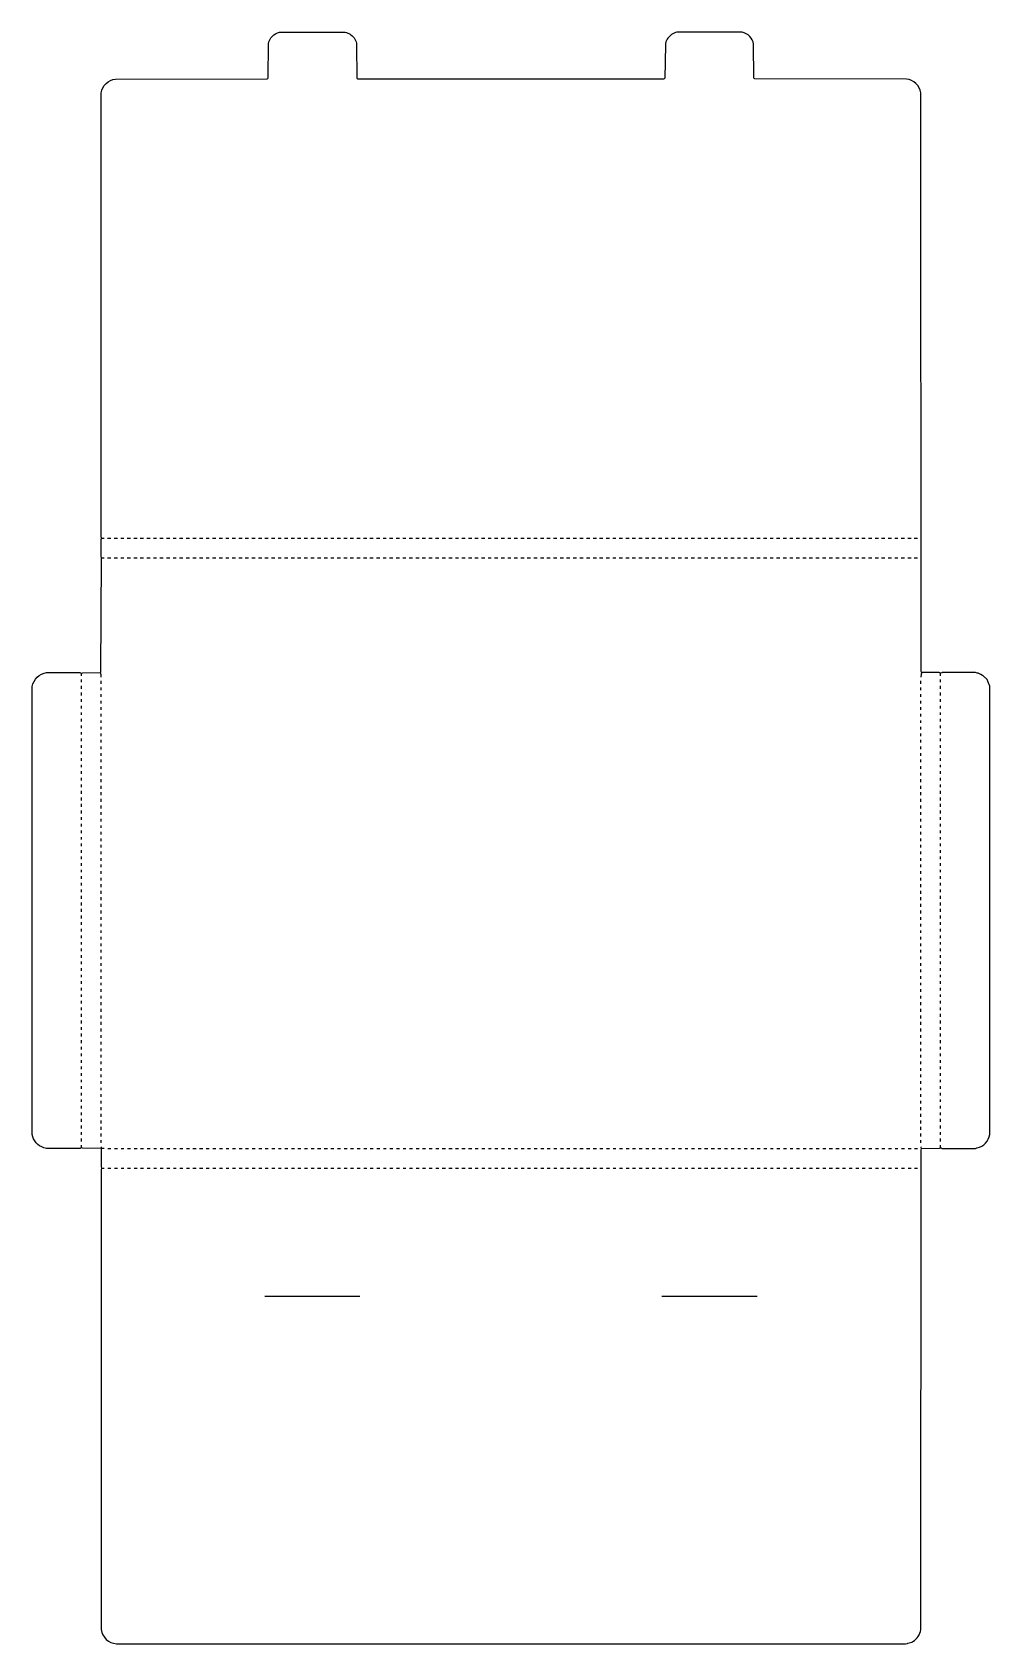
# Model space of a CAD drawing. Extents: x 346 to 3795, y 586 to 6389.
import ezdxf

# ---------------------------------------------------------------- set-up
doc = ezdxf.new("R2010")
doc.units = 0
doc.layers.get('0').update_dxf_attribs({"linetype": 'CONTINUOUS'})

msp = doc.modelspace()

# ---------------------------------------------------------------- linework, layer by layer
at = {"color": 7, "linetype": 'CONTINUOUS'}
for points in [[(594, 4067, 0.104135), (592, 4083), (592.8, 4085.1), (595.2, 4493.9), (596, 4496, 0.120666), (594, 4500), (594, 4563, 0.120666), (596, 4567, 0.120666), (594, 4571), (594, 6171, -0.322868), (646, 6220.5), (1192, 6221.5, 0.40863), (1195.5, 6225), (1196.6, 6347.1, -0.303638), (1237, 6389), (1473, 6389), (1477.9, 6387.6), (1490.8, 6381.8), (1494, 6380, -0.209778), (1514.5, 6344), (1515, 6224), (1518, 6221), (2621, 6221, -0.120666), (2625, 6223)], [(3550, 4082), (3547.5, 4087), (3546.5, 6171, 0.333775), (3495, 6220.5), (2949, 6221.5, -0.40863), (2945.5, 6225), (2944.5, 6346, 0.313244), (2903, 6389), (2668, 6389), (2663.1, 6387.6, 0.127255), (2653, 6383), (2648.9, 6381.2), (2635, 6368), (2633, 6364, 0.136377), (2626.5, 6343), (2625, 6223), (2626, 6222)], [(605, 2370), (594, 2370), (527, 2370.5), (523, 2372, 0.120666), (519, 2370), (398, 2370), (388.1, 2372.4, -0.291563), (346, 2420), (346, 4033, -0.315372), (398, 4083), (518, 4083), (519.9, 4081.8), (521, 4081), (525, 4081), (528, 4082.5), (592, 4083)], [(3549, 2370), (3614, 2370.5), (3618, 2372, -0.120666), (3622, 2370), (3743, 2370), (3748.9, 2371.4), (3750.1, 2371.7, 0.301576), (3795, 2420), (3795, 4034), (3793.6, 4037.9), (3793.3, 4039.1), (3787.8, 4052.8), (3786.2, 4055.2), (3785, 4058), (3771, 4072), (3768.9, 4072.8), (3763.1, 4076.2), (3752.9, 4080.6), (3750.1, 4081.4), (3743, 4083), (3623, 4083), (3621.9, 4082.2, -0.345617), (3613, 4083), (3551, 4083), (3550, 4082), (3549.2, 4080.9), (3547.5, 4078), (3547, 4067)], [(594, 2376), (594, 2370), (594.5, 2303), (596, 2299, -0.165541), (594, 2294), (594, 637, 0.349626), (649, 586), (3491, 586), (3498.9, 587.4), (3500.1, 587.6), (3513.9, 592.2), (3518, 594, 0.22039), (3546.5, 637), (3547.5, 2365), (3549, 2370), (3548.2, 2372.1, -0.113888), (3547, 2376)]]:
    msp.add_lwpolyline(points, format="xyb", dxfattribs=at)
for points in [[(596, 4567), (605, 4567)], [(617, 4567), (629, 4567)], [(641, 4567), (653, 4567)], [(665, 4567), (676, 4567)], [(688, 4567), (700, 4567)], [(712, 4567), (724, 4567)], [(735, 4567), (747, 4567)], [(759, 4567), (771, 4567)], [(783, 4567), (794, 4567)], [(806, 4567), (818, 4567)], [(830, 4567), (842, 4567)], [(854, 4567), (865, 4567)], [(877, 4567), (889, 4567)], [(901, 4567), (913, 4567)], [(924, 4567), (936, 4567)], [(948, 4567), (960, 4567)], [(972, 4567), (983, 4567)], [(995, 4567), (1007, 4567)], [(1019, 4567), (1031, 4567)], [(1043, 4567), (1054, 4567)], [(1066, 4567), (1078, 4567)], [(1090, 4567), (1102, 4567)], [(1113, 4567), (1125, 4567)], [(1137, 4567), (1149, 4567)], [(1161, 4567), (1173, 4567)], [(1184, 4567), (1196, 4567)], [(1208, 4567), (1220, 4567)], [(1232, 4567), (1243, 4567)], [(1255, 4567), (1267, 4567)], [(1279, 4567), (1291, 4567)], [(1302, 4567), (1314, 4567)], [(1326, 4567), (1338, 4567)], [(1350, 4567), (1362, 4567)], [(1373, 4567), (1385, 4567)], [(1397, 4567), (1409, 4567)], [(1421, 4567), (1432, 4567)], [(1444, 4567), (1456, 4567)], [(1468, 4567), (1480, 4567)], [(1491, 4567), (1503, 4567)], [(1515, 4567), (1527, 4567)], [(1539, 4567), (1551, 4567)], [(1562, 4567), (1574, 4567)], [(1586, 4567), (1598, 4567)], [(1610, 4567), (1621, 4567)], [(1633, 4567), (1645, 4567)], [(1657, 4567), (1669, 4567)], [(1681, 4567), (1692, 4567)], [(1704, 4567), (1716, 4567)], [(1728, 4567), (1740, 4567)], [(1751, 4567), (1763, 4567)], [(1775, 4567), (1787, 4567)], [(1799, 4567), (1810, 4567)], [(1822, 4567), (1834, 4567)], [(1846, 4567), (1858, 4567)], [(1870, 4567), (1881, 4567)], [(1893, 4567), (1905, 4567)], [(1917, 4567), (1929, 4567)], [(1940, 4567), (1952, 4567)], [(1964, 4567), (1976, 4567)], [(1988, 4567), (1999, 4567)], [(2011, 4567), (2023, 4567)], [(2035, 4567), (2047, 4567)], [(2059, 4567), (2070, 4567)], [(2082, 4567), (2094, 4567)], [(2106, 4567), (2118, 4567)], [(2129, 4567), (2141, 4567)], [(2153, 4567), (2165, 4567)], [(2177, 4567), (2189, 4567)], [(2200, 4567), (2212, 4567)], [(2224, 4567), (2236, 4567)], [(2248, 4567), (2259, 4567)], [(2271, 4567), (2283, 4567)], [(2295, 4567), (2307, 4567)], [(2318, 4567), (2330, 4567)], [(2342, 4567), (2354, 4567)], [(2366, 4567), (2378, 4567)], [(2389, 4567), (2401, 4567)], [(2413, 4567), (2425, 4567)], [(2437, 4567), (2448, 4567)], [(2460, 4567), (2472, 4567)], [(2484, 4567), (2496, 4567)], [(2507, 4567), (2519, 4567)], [(2531, 4567), (2543, 4567)], [(2555, 4567), (2567, 4567)], [(2578, 4567), (2590, 4567)], [(2602, 4567), (2614, 4567)], [(2626, 4567), (2637, 4567)], [(2649, 4567), (2661, 4567)], [(2673, 4567), (2685, 4567)], [(2697, 4567), (2708, 4567)], [(2720, 4567), (2732, 4567)], [(2744, 4567), (2756, 4567)], [(2767, 4567), (2779, 4567)], [(2791, 4567), (2803, 4567)], [(2815, 4567), (2826, 4567)], [(2838, 4567), (2850, 4567)], [(2862, 4567), (2874, 4567)], [(2886, 4567), (2897, 4567)], [(2909, 4567), (2921, 4567)], [(2933, 4567), (2945, 4567)], [(2956, 4567), (2968, 4567)], [(2980, 4567), (2992, 4567)], [(3004, 4567), (3015, 4567)], [(3027, 4567), (3039, 4567)], [(3051, 4567), (3063, 4567)], [(3075, 4567), (3086, 4567)], [(3098, 4567), (3110, 4567)], [(3122, 4567), (3134, 4567)], [(3145, 4567), (3157, 4567)], [(3169, 4567), (3181, 4567)], [(3193, 4567), (3205, 4567)], [(3216, 4567), (3228, 4567)], [(3240, 4567), (3252, 4567)], [(3264, 4567), (3275, 4567)], [(3287, 4567), (3299, 4567)], [(3311, 4567), (3323, 4567)], [(3334, 4567), (3346, 4567)], [(3358, 4567), (3370, 4567)], [(3382, 4567), (3394, 4567)], [(3405, 4567), (3417, 4567)], [(3429, 4567), (3441, 4567)], [(3453, 4567), (3464, 4567)], [(3476, 4567), (3488, 4567)], [(3500, 4567), (3512, 4567)], [(3523, 4567), (3535, 4567)], [(596, 4496), (605, 4496)], [(617, 4496), (629, 4496)], [(641, 4496), (653, 4496)], [(665, 4496), (676, 4496)], [(688, 4496), (700, 4496)], [(712, 4496), (724, 4496)], [(735, 4496), (747, 4496)], [(759, 4496), (771, 4496)], [(783, 4496), (794, 4496)], [(806, 4496), (818, 4496)], [(830, 4496), (842, 4496)], [(854, 4496), (865, 4496)], [(877, 4496), (889, 4496)], [(901, 4496), (913, 4496)], [(924, 4496), (936, 4496)], [(948, 4496), (960, 4496)], [(972, 4496), (983, 4496)], [(995, 4496), (1007, 4496)], [(1019, 4496), (1031, 4496)], [(1043, 4496), (1054, 4496)], [(1066, 4496), (1078, 4496)], [(1090, 4496), (1102, 4496)], [(1113, 4496), (1125, 4496)], [(1137, 4496), (1149, 4496)], [(1161, 4496), (1173, 4496)], [(1184, 4496), (1196, 4496)], [(1208, 4496), (1220, 4496)], [(1232, 4496), (1243, 4496)], [(1255, 4496), (1267, 4496)], [(1279, 4496), (1291, 4496)], [(1302, 4496), (1314, 4496)], [(1326, 4496), (1338, 4496)], [(1350, 4496), (1362, 4496)], [(1373, 4496), (1385, 4496)], [(1397, 4496), (1409, 4496)], [(1421, 4496), (1432, 4496)], [(1444, 4496), (1456, 4496)], [(1468, 4496), (1480, 4496)], [(1491, 4496), (1503, 4496)], [(1515, 4496), (1527, 4496)], [(1539, 4496), (1551, 4496)], [(1562, 4496), (1574, 4496)], [(1586, 4496), (1598, 4496)], [(1610, 4496), (1621, 4496)], [(1633, 4496), (1645, 4496)], [(1657, 4496), (1669, 4496)], [(1681, 4496), (1692, 4496)], [(1704, 4496), (1716, 4496)], [(1728, 4496), (1740, 4496)], [(1751, 4496), (1763, 4496)], [(1775, 4496), (1787, 4496)], [(1799, 4496), (1810, 4496)], [(1822, 4496), (1834, 4496)], [(1846, 4496), (1858, 4496)], [(1870, 4496), (1881, 4496)], [(1893, 4496), (1905, 4496)], [(1917, 4496), (1929, 4496)], [(1940, 4496), (1952, 4496)], [(1964, 4496), (1976, 4496)], [(1988, 4496), (1999, 4496)], [(2011, 4496), (2023, 4496)], [(2035, 4496), (2047, 4496)], [(2059, 4496), (2070, 4496)], [(2082, 4496), (2094, 4496)], [(2106, 4496), (2118, 4496)], [(2129, 4496), (2141, 4496)], [(2153, 4496), (2165, 4496)], [(2177, 4496), (2189, 4496)], [(2200, 4496), (2212, 4496)], [(2224, 4496), (2236, 4496)], [(2248, 4496), (2259, 4496)], [(2271, 4496), (2283, 4496)], [(2295, 4496), (2307, 4496)], [(2318, 4496), (2330, 4496)], [(2342, 4496), (2354, 4496)], [(2366, 4496), (2378, 4496)], [(2389, 4496), (2401, 4496)], [(2413, 4496), (2425, 4496)], [(2437, 4496), (2448, 4496)], [(2460, 4496), (2472, 4496)], [(2484, 4496), (2496, 4496)], [(2507, 4496), (2519, 4496)], [(2531, 4496), (2543, 4496)], [(2555, 4496), (2567, 4496)], [(2578, 4496), (2590, 4496)], [(2602, 4496), (2614, 4496)], [(2626, 4496), (2637, 4496)], [(2649, 4496), (2661, 4496)], [(2673, 4496), (2685, 4496)], [(2697, 4496), (2708, 4496)], [(2720, 4496), (2732, 4496)], [(2744, 4496), (2756, 4496)], [(2767, 4496), (2779, 4496)], [(2791, 4496), (2803, 4496)], [(2815, 4496), (2826, 4496)], [(2838, 4496), (2850, 4496)], [(2862, 4496), (2874, 4496)], [(2886, 4496), (2897, 4496)], [(2909, 4496), (2921, 4496)], [(2933, 4496), (2945, 4496)], [(2956, 4496), (2968, 4496)], [(2980, 4496), (2992, 4496)], [(3004, 4496), (3015, 4496)], [(3027, 4496), (3039, 4496)], [(3051, 4496), (3063, 4496)], [(3075, 4496), (3086, 4496)], [(3098, 4496), (3110, 4496)], [(3122, 4496), (3134, 4496)], [(3145, 4496), (3157, 4496)], [(3169, 4496), (3181, 4496)], [(3193, 4496), (3205, 4496)], [(3216, 4496), (3228, 4496)], [(3240, 4496), (3252, 4496)], [(3264, 4496), (3275, 4496)], [(3287, 4496), (3299, 4496)], [(3311, 4496), (3323, 4496)], [(3334, 4496), (3346, 4496)], [(3358, 4496), (3370, 4496)], [(3382, 4496), (3394, 4496)], [(3405, 4496), (3417, 4496)], [(3429, 4496), (3441, 4496)], [(3453, 4496), (3464, 4496)], [(3476, 4496), (3488, 4496)], [(3500, 4496), (3512, 4496)], [(3523, 4496), (3535, 4496)], [(523, 4072), (523, 4081)], [(3618, 4072), (3618, 4081)], [(523, 4049), (523, 4058)], [(523, 4025), (523, 4035)], [(523, 4001), (523, 4011)], [(594, 4043), (594, 4053)], [(594, 4020), (594, 4030)], [(594, 3996), (594, 4006)], [(3547, 4043), (3547, 4053)], [(3547, 4020), (3547, 4030)], [(3547, 3996), (3547, 4006)], [(3618, 4049), (3618, 4058)], [(3618, 4025), (3618, 4035)], [(3618, 4001), (3618, 4011)], [(523, 3978), (523, 3988)], [(523, 3954), (523, 3964)], [(594, 3972), (594, 3982)], [(594, 3949), (594, 3959)], [(3547, 3972), (3547, 3982)], [(3547, 3949), (3547, 3959)], [(3618, 3978), (3618, 3988)], [(3618, 3954), (3618, 3964)], [(523, 3931), (523, 3940)], [(523, 3907), (523, 3917)], [(523, 3883), (523, 3893)], [(594, 3925), (594, 3935)], [(594, 3902), (594, 3911)], [(3547, 3925), (3547, 3935)], [(3547, 3902), (3547, 3911)], [(3618, 3931), (3618, 3940)], [(3618, 3907), (3618, 3917)], [(3618, 3883), (3618, 3893)], [(523, 3860), (523, 3869)], [(523, 3836), (523, 3846)], [(594, 3878), (594, 3888)], [(594, 3854), (594, 3864)], [(594, 3831), (594, 3841)], [(3547, 3878), (3547, 3888)], [(3547, 3854), (3547, 3864)], [(3547, 3831), (3547, 3841)], [(3618, 3860), (3618, 3869)], [(3618, 3836), (3618, 3846)], [(523, 3812), (523, 3822)], [(523, 3789), (523, 3799)], [(523, 3765), (523, 3775)], [(594, 3807), (594, 3817)], [(594, 3783), (594, 3793)], [(3547, 3807), (3547, 3817)], [(3547, 3783), (3547, 3793)], [(3618, 3812), (3618, 3822)], [(3618, 3789), (3618, 3799)], [(3618, 3765), (3618, 3775)], [(523, 3742), (523, 3751)], [(523, 3718), (523, 3728)], [(594, 3760), (594, 3770)], [(594, 3736), (594, 3746)], [(594, 3713), (594, 3722)], [(3547, 3760), (3547, 3770)], [(3547, 3736), (3547, 3746)], [(3547, 3713), (3547, 3722)], [(3618, 3742), (3618, 3751)], [(3618, 3718), (3618, 3728)], [(523, 3694), (523, 3704)], [(523, 3671), (523, 3680)], [(523, 3647), (523, 3657)], [(594, 3689), (594, 3699)], [(594, 3665), (594, 3675)], [(3547, 3689), (3547, 3699)], [(3547, 3665), (3547, 3675)], [(3618, 3694), (3618, 3704)], [(3618, 3671), (3618, 3680)], [(3618, 3647), (3618, 3657)], [(523, 3623), (523, 3633)], [(523, 3600), (523, 3610)], [(594, 3642), (594, 3652)], [(594, 3618), (594, 3628)], [(594, 3594), (594, 3604)], [(3547, 3642), (3547, 3652)], [(3547, 3618), (3547, 3628)], [(3547, 3594), (3547, 3604)], [(3618, 3623), (3618, 3633)], [(3618, 3600), (3618, 3610)], [(523, 3576), (523, 3586)], [(523, 3553), (523, 3562)], [(594, 3571), (594, 3581)], [(594, 3547), (594, 3557)], [(3547, 3571), (3547, 3581)], [(3547, 3547), (3547, 3557)], [(3618, 3576), (3618, 3586)], [(3618, 3553), (3618, 3562)], [(523, 3529), (523, 3539)], [(523, 3505), (523, 3515)], [(523, 3482), (523, 3491)], [(594, 3524), (594, 3533)], [(594, 3500), (594, 3510)], [(594, 3476), (594, 3486)], [(3547, 3524), (3547, 3533)], [(3547, 3500), (3547, 3510)], [(3547, 3476), (3547, 3486)], [(3618, 3529), (3618, 3539)], [(3618, 3505), (3618, 3515)], [(3618, 3482), (3618, 3491)], [(523, 3458), (523, 3468)], [(523, 3434), (523, 3444)], [(594, 3453), (594, 3463)], [(594, 3429), (594, 3439)], [(3547, 3453), (3547, 3463)], [(3547, 3429), (3547, 3439)], [(3618, 3458), (3618, 3468)], [(3618, 3434), (3618, 3444)], [(523, 3411), (523, 3421)], [(523, 3387), (523, 3397)], [(523, 3364), (523, 3373)], [(594, 3405), (594, 3415)], [(594, 3382), (594, 3392)], [(594, 3358), (594, 3368)], [(3547, 3405), (3547, 3415)], [(3547, 3382), (3547, 3392)], [(3547, 3358), (3547, 3368)], [(3618, 3411), (3618, 3421)], [(3618, 3387), (3618, 3397)], [(3618, 3364), (3618, 3373)], [(523, 3340), (523, 3350)], [(523, 3316), (523, 3326)], [(594, 3335), (594, 3344)], [(594, 3311), (594, 3321)], [(3547, 3335), (3547, 3344)], [(3547, 3311), (3547, 3321)], [(3618, 3340), (3618, 3350)], [(3618, 3316), (3618, 3326)], [(523, 3293), (523, 3302)], [(523, 3269), (523, 3279)], [(523, 3245), (523, 3255)], [(594, 3287), (594, 3297)], [(594, 3264), (594, 3274)], [(594, 3240), (594, 3250)], [(3547, 3287), (3547, 3297)], [(3547, 3264), (3547, 3274)], [(3547, 3240), (3547, 3250)], [(3618, 3293), (3618, 3302)], [(3618, 3269), (3618, 3279)], [(3618, 3245), (3618, 3255)], [(523, 3222), (523, 3232)], [(523, 3198), (523, 3208)], [(594, 3216), (594, 3226)], [(594, 3193), (594, 3203)], [(3547, 3216), (3547, 3226)], [(3547, 3193), (3547, 3203)], [(3618, 3222), (3618, 3232)], [(3618, 3198), (3618, 3208)], [(523, 3175), (523, 3184)], [(523, 3151), (523, 3161)], [(523, 3127), (523, 3137)], [(594, 3169), (594, 3179)], [(594, 3146), (594, 3155)], [(3547, 3169), (3547, 3179)], [(3547, 3146), (3547, 3155)], [(3618, 3175), (3618, 3184)], [(3618, 3151), (3618, 3161)], [(3618, 3127), (3618, 3137)], [(523, 3104), (523, 3113)], [(523, 3080), (523, 3090)], [(594, 3122), (594, 3132)], [(594, 3098), (594, 3108)], [(594, 3075), (594, 3085)], [(3547, 3122), (3547, 3132)], [(3547, 3098), (3547, 3108)], [(3547, 3075), (3547, 3085)], [(3618, 3104), (3618, 3113)], [(3618, 3080), (3618, 3090)], [(523, 3056), (523, 3066)], [(523, 3033), (523, 3043)], [(523, 3009), (523, 3019)], [(594, 3051), (594, 3061)], [(594, 3027), (594, 3037)], [(3547, 3051), (3547, 3061)], [(3547, 3027), (3547, 3037)], [(3618, 3056), (3618, 3066)], [(3618, 3033), (3618, 3043)], [(3618, 3009), (3618, 3019)], [(523, 2986), (523, 2995)], [(523, 2962), (523, 2972)], [(594, 3004), (594, 3014)], [(594, 2980), (594, 2990)], [(594, 2957), (594, 2966)], [(3547, 3004), (3547, 3014)], [(3547, 2980), (3547, 2990)], [(3547, 2957), (3547, 2966)], [(3618, 2986), (3618, 2995)], [(3618, 2962), (3618, 2972)], [(523, 2938), (523, 2948)], [(523, 2915), (523, 2924)], [(594, 2933), (594, 2943)], [(594, 2909), (594, 2919)], [(3547, 2933), (3547, 2943)], [(3547, 2909), (3547, 2919)], [(3618, 2938), (3618, 2948)], [(3618, 2915), (3618, 2924)], [(523, 2891), (523, 2901)], [(523, 2867), (523, 2877)], [(523, 2844), (523, 2854)], [(594, 2886), (594, 2896)], [(594, 2862), (594, 2872)], [(594, 2838), (594, 2848)], [(3547, 2886), (3547, 2896)], [(3547, 2862), (3547, 2872)], [(3547, 2838), (3547, 2848)], [(3618, 2891), (3618, 2901)], [(3618, 2867), (3618, 2877)], [(3618, 2844), (3618, 2854)], [(523, 2820), (523, 2830)], [(523, 2797), (523, 2806)], [(594, 2815), (594, 2825)], [(594, 2791), (594, 2801)], [(3547, 2815), (3547, 2825)], [(3547, 2791), (3547, 2801)], [(3618, 2820), (3618, 2830)], [(3618, 2797), (3618, 2806)], [(523, 2773), (523, 2783)], [(523, 2749), (523, 2759)], [(523, 2726), (523, 2735)], [(594, 2768), (594, 2777)], [(594, 2744), (594, 2754)], [(594, 2720), (594, 2730)], [(3547, 2768), (3547, 2777)], [(3547, 2744), (3547, 2754)], [(3547, 2720), (3547, 2730)], [(3618, 2773), (3618, 2783)], [(3618, 2749), (3618, 2759)], [(3618, 2726), (3618, 2735)], [(523, 2702), (523, 2712)], [(523, 2678), (523, 2688)], [(594, 2697), (594, 2707)], [(594, 2673), (594, 2683)], [(3547, 2697), (3547, 2707)], [(3547, 2673), (3547, 2683)], [(3618, 2702), (3618, 2712)], [(3618, 2678), (3618, 2688)], [(523, 2655), (523, 2665)], [(523, 2631), (523, 2641)], [(523, 2608), (523, 2617)], [(594, 2649), (594, 2659)], [(594, 2626), (594, 2636)], [(594, 2602), (594, 2612)], [(3547, 2649), (3547, 2659)], [(3547, 2626), (3547, 2636)], [(3547, 2602), (3547, 2612)], [(3618, 2655), (3618, 2665)], [(3618, 2631), (3618, 2641)], [(3618, 2608), (3618, 2617)], [(523, 2584), (523, 2594)], [(523, 2560), (523, 2570)], [(594, 2579), (594, 2588)], [(594, 2555), (594, 2565)], [(3547, 2579), (3547, 2588)], [(3547, 2555), (3547, 2565)], [(3618, 2584), (3618, 2594)], [(3618, 2560), (3618, 2570)], [(523, 2537), (523, 2546)], [(523, 2513), (523, 2523)], [(523, 2489), (523, 2499)], [(594, 2531), (594, 2541)], [(594, 2508), (594, 2518)], [(3547, 2531), (3547, 2541)], [(3547, 2508), (3547, 2518)], [(3618, 2537), (3618, 2546)], [(3618, 2513), (3618, 2523)], [(3618, 2489), (3618, 2499)], [(523, 2466), (523, 2476)], [(523, 2442), (523, 2452)], [(594, 2484), (594, 2494)], [(594, 2460), (594, 2470)], [(594, 2437), (594, 2447)], [(3547, 2484), (3547, 2494)], [(3547, 2460), (3547, 2470)], [(3547, 2437), (3547, 2447)], [(3618, 2466), (3618, 2476)], [(3618, 2442), (3618, 2452)], [(523, 2419), (523, 2428)], [(523, 2395), (523, 2405)], [(523, 2372), (523, 2381)], [(594, 2413), (594, 2423)], [(594, 2390), (594, 2399)], [(3547, 2413), (3547, 2423)], [(3547, 2390), (3547, 2399)], [(3618, 2419), (3618, 2428)], [(3618, 2395), (3618, 2405)], [(3618, 2372), (3618, 2381)], [(618, 2370), (629, 2370)], [(642, 2370), (653, 2370)], [(666, 2370), (676, 2370)], [(689, 2370), (700, 2370)], [(713, 2370), (724, 2370)], [(736, 2370), (747, 2370)], [(760, 2370), (771, 2370)], [(784, 2370), (794, 2370)], [(807, 2370), (818, 2370)], [(831, 2370), (842, 2370)], [(855, 2370), (865, 2370)], [(878, 2370), (889, 2370)], [(902, 2370), (913, 2370)], [(925, 2370), (936, 2370)], [(949, 2370), (960, 2370)], [(973, 2370), (983, 2370)], [(996, 2370), (1007, 2370)], [(1020, 2370), (1031, 2370)], [(1044, 2370), (1054, 2370)], [(1067, 2370), (1078, 2370)], [(1091, 2370), (1102, 2370)], [(1114, 2370), (1125, 2370)], [(1138, 2370), (1149, 2370)], [(1162, 2370), (1173, 2370)], [(1185, 2370), (1196, 2370)], [(1209, 2370), (1220, 2370)], [(1233, 2370), (1243, 2370)], [(1256, 2370), (1267, 2370)], [(1280, 2370), (1291, 2370)], [(1303, 2370), (1314, 2370)], [(1327, 2370), (1338, 2370)], [(1351, 2370), (1362, 2370)], [(1374, 2370), (1385, 2370)], [(1398, 2370), (1409, 2370)], [(1422, 2370), (1432, 2370)], [(1445, 2370), (1456, 2370)], [(1469, 2370), (1480, 2370)], [(1492, 2370), (1503, 2370)], [(1516, 2370), (1527, 2370)], [(1540, 2370), (1551, 2370)], [(1563, 2370), (1574, 2370)], [(1587, 2370), (1598, 2370)], [(1611, 2370), (1621, 2370)], [(1634, 2370), (1645, 2370)], [(1658, 2370), (1669, 2370)], [(1682, 2370), (1692, 2370)], [(1705, 2370), (1716, 2370)], [(1729, 2370), (1740, 2370)], [(1752, 2370), (1763, 2370)], [(1776, 2370), (1787, 2370)], [(1800, 2370), (1810, 2370)], [(1823, 2370), (1834, 2370)], [(1847, 2370), (1858, 2370)], [(1871, 2370), (1881, 2370)], [(1894, 2370), (1905, 2370)], [(1918, 2370), (1929, 2370)], [(1941, 2370), (1952, 2370)], [(1965, 2370), (1976, 2370)], [(1989, 2370), (1999, 2370)], [(2012, 2370), (2023, 2370)], [(2036, 2370), (2047, 2370)], [(2060, 2370), (2070, 2370)], [(2083, 2370), (2094, 2370)], [(2107, 2370), (2118, 2370)], [(2130, 2370), (2141, 2370)], [(2154, 2370), (2165, 2370)], [(2178, 2370), (2189, 2370)], [(2201, 2370), (2212, 2370)], [(2225, 2370), (2236, 2370)], [(2249, 2370), (2259, 2370)], [(2272, 2370), (2283, 2370)], [(2296, 2370), (2307, 2370)], [(2319, 2370), (2330, 2370)], [(2343, 2370), (2354, 2370)], [(2367, 2370), (2378, 2370)], [(2390, 2370), (2401, 2370)], [(2414, 2370), (2425, 2370)], [(2438, 2370), (2448, 2370)], [(2461, 2370), (2472, 2370)], [(2485, 2370), (2496, 2370)], [(2508, 2370), (2519, 2370)], [(2532, 2370), (2543, 2370)], [(2556, 2370), (2567, 2370)], [(2579, 2370), (2590, 2370)], [(2603, 2370), (2614, 2370)], [(2627, 2370), (2637, 2370)], [(2650, 2370), (2661, 2370)], [(2674, 2370), (2685, 2370)], [(2698, 2370), (2708, 2370)], [(2721, 2370), (2732, 2370)], [(2745, 2370), (2756, 2370)], [(2768, 2370), (2779, 2370)], [(2792, 2370), (2803, 2370)], [(2816, 2370), (2826, 2370)], [(2839, 2370), (2850, 2370)], [(2863, 2370), (2874, 2370)], [(2887, 2370), (2897, 2370)], [(2910, 2370), (2921, 2370)], [(2934, 2370), (2945, 2370)], [(2957, 2370), (2968, 2370)], [(2981, 2370), (2992, 2370)], [(3005, 2370), (3015, 2370)], [(3028, 2370), (3039, 2370)], [(3052, 2370), (3063, 2370)], [(3076, 2370), (3086, 2370)], [(3099, 2370), (3110, 2370)], [(3123, 2370), (3134, 2370)], [(3146, 2370), (3157, 2370)], [(3170, 2370), (3181, 2370)], [(3194, 2370), (3205, 2370)], [(3217, 2370), (3228, 2370)], [(3241, 2370), (3252, 2370)], [(3265, 2370), (3275, 2370)], [(3288, 2370), (3299, 2370)], [(3312, 2370), (3323, 2370)], [(3335, 2370), (3346, 2370)], [(3359, 2370), (3370, 2370)], [(3383, 2370), (3394, 2370)], [(3406, 2370), (3417, 2370)], [(3430, 2370), (3441, 2370)], [(3454, 2370), (3464, 2370)], [(3477, 2370), (3488, 2370)], [(3501, 2370), (3512, 2370)], [(3524, 2370), (3535, 2370)], [(596, 2299), (605, 2299)], [(618, 2299), (629, 2299)], [(642, 2299), (653, 2299)], [(666, 2299), (676, 2299)], [(689, 2299), (700, 2299)], [(713, 2299), (724, 2299)], [(736, 2299), (747, 2299)], [(760, 2299), (771, 2299)], [(784, 2299), (794, 2299)], [(807, 2299), (818, 2299)], [(831, 2299), (842, 2299)], [(855, 2299), (865, 2299)], [(878, 2299), (889, 2299)], [(902, 2299), (913, 2299)], [(925, 2299), (936, 2299)], [(949, 2299), (960, 2299)], [(973, 2299), (983, 2299)], [(996, 2299), (1007, 2299)], [(1020, 2299), (1031, 2299)], [(1044, 2299), (1054, 2299)], [(1067, 2299), (1078, 2299)], [(1091, 2299), (1102, 2299)], [(1114, 2299), (1125, 2299)], [(1138, 2299), (1149, 2299)], [(1162, 2299), (1173, 2299)], [(1185, 2299), (1196, 2299)], [(1209, 2299), (1220, 2299)], [(1233, 2299), (1243, 2299)], [(1256, 2299), (1267, 2299)], [(1280, 2299), (1291, 2299)], [(1303, 2299), (1314, 2299)], [(1327, 2299), (1338, 2299)], [(1351, 2299), (1362, 2299)], [(1374, 2299), (1385, 2299)], [(1398, 2299), (1409, 2299)], [(1422, 2299), (1432, 2299)], [(1445, 2299), (1456, 2299)], [(1469, 2299), (1480, 2299)], [(1492, 2299), (1503, 2299)], [(1516, 2299), (1527, 2299)], [(1540, 2299), (1551, 2299)], [(1563, 2299), (1574, 2299)], [(1587, 2299), (1598, 2299)], [(1611, 2299), (1621, 2299)], [(1634, 2299), (1645, 2299)], [(1658, 2299), (1669, 2299)], [(1682, 2299), (1692, 2299)], [(1705, 2299), (1716, 2299)], [(1729, 2299), (1740, 2299)], [(1752, 2299), (1763, 2299)], [(1776, 2299), (1787, 2299)], [(1800, 2299), (1810, 2299)], [(1823, 2299), (1834, 2299)], [(1847, 2299), (1858, 2299)], [(1871, 2299), (1881, 2299)], [(1894, 2299), (1905, 2299)], [(1918, 2299), (1929, 2299)], [(1941, 2299), (1952, 2299)], [(1965, 2299), (1976, 2299)], [(1989, 2299), (1999, 2299)], [(2012, 2299), (2023, 2299)], [(2036, 2299), (2047, 2299)], [(2060, 2299), (2070, 2299)], [(2083, 2299), (2094, 2299)], [(2107, 2299), (2118, 2299)], [(2130, 2299), (2141, 2299)], [(2154, 2299), (2165, 2299)], [(2178, 2299), (2189, 2299)], [(2201, 2299), (2212, 2299)], [(2225, 2299), (2236, 2299)], [(2249, 2299), (2259, 2299)], [(2272, 2299), (2283, 2299)], [(2296, 2299), (2307, 2299)], [(2319, 2299), (2330, 2299)], [(2343, 2299), (2354, 2299)], [(2367, 2299), (2378, 2299)], [(2390, 2299), (2401, 2299)], [(2414, 2299), (2425, 2299)], [(2438, 2299), (2448, 2299)], [(2461, 2299), (2472, 2299)], [(2485, 2299), (2496, 2299)], [(2508, 2299), (2519, 2299)], [(2532, 2299), (2543, 2299)], [(2556, 2299), (2567, 2299)], [(2579, 2299), (2590, 2299)], [(2603, 2299), (2614, 2299)], [(2627, 2299), (2637, 2299)], [(2650, 2299), (2661, 2299)], [(2674, 2299), (2685, 2299)], [(2698, 2299), (2708, 2299)], [(2721, 2299), (2732, 2299)], [(2745, 2299), (2756, 2299)], [(2768, 2299), (2779, 2299)], [(2792, 2299), (2803, 2299)], [(2816, 2299), (2826, 2299)], [(2839, 2299), (2850, 2299)], [(2863, 2299), (2874, 2299)], [(2887, 2299), (2897, 2299)], [(2910, 2299), (2921, 2299)], [(2934, 2299), (2945, 2299)], [(2957, 2299), (2968, 2299)], [(2981, 2299), (2992, 2299)], [(3005, 2299), (3015, 2299)], [(3028, 2299), (3039, 2299)], [(3052, 2299), (3063, 2299)], [(3076, 2299), (3086, 2299)], [(3099, 2299), (3110, 2299)], [(3123, 2299), (3134, 2299)], [(3146, 2299), (3157, 2299)], [(3170, 2299), (3181, 2299)], [(3194, 2299), (3205, 2299)], [(3217, 2299), (3228, 2299)], [(3241, 2299), (3252, 2299)], [(3265, 2299), (3275, 2299)], [(3288, 2299), (3299, 2299)], [(3312, 2299), (3323, 2299)], [(3335, 2299), (3346, 2299)], [(3359, 2299), (3370, 2299)], [(3383, 2299), (3394, 2299)], [(3406, 2299), (3417, 2299)], [(3430, 2299), (3441, 2299)], [(3454, 2299), (3464, 2299)], [(3477, 2299), (3488, 2299)], [(3501, 2299), (3512, 2299)], [(3524, 2299), (3535, 2299)], [(1184, 1838), (1526, 1838)], [(2614, 1838), (2957, 1838)]]:
    msp.add_lwpolyline(points, dxfattribs=at)

doc.saveas('drawing.dxf')
